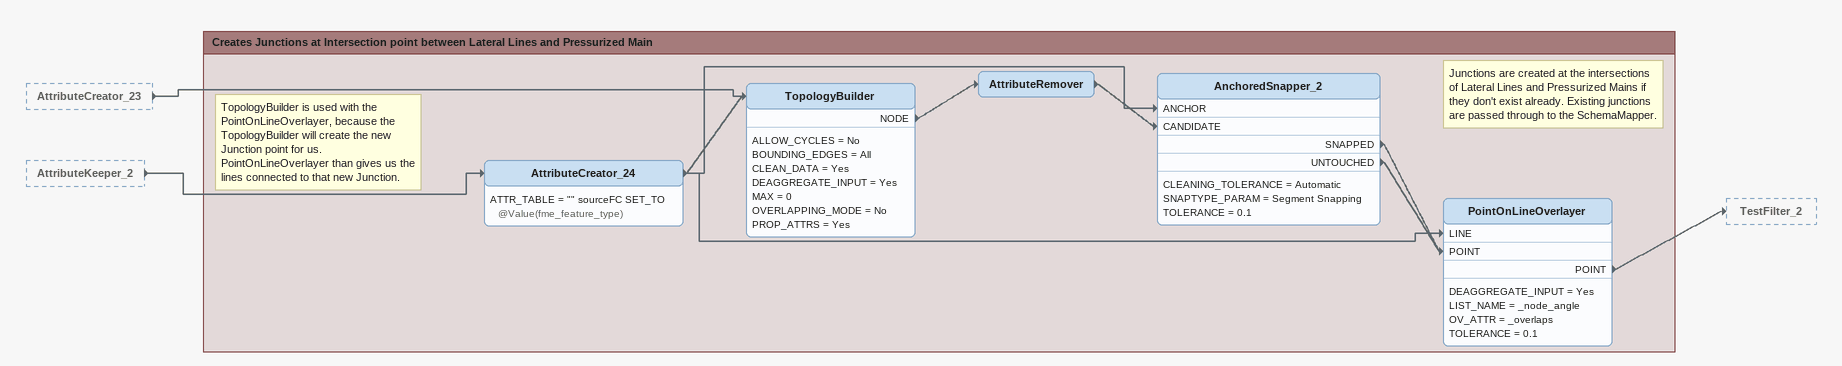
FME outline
AttributeCreator_23 [outside]
    -> TopologyBuilder
AttributeKeeper_2 [outside]
    -> AttributeCreator_24

Bookmark: Creates Junctions at Intersection point between Lateral Lines and Pressurized Main
AttributeCreator_24
    ATTR_TABLE = "" sourceFC SET_TO @Value(fme_feature_type)
    -> TopologyBuilder
    -> PointOnLineOverlayer [LINE]
    -> AnchoredSnapper_2 [ANCHOR]
Note: TopologyBuilder is used with the PointOnLineOverlayer, because the TopologyBuilder will create the new Junction point for us. PointOnLineOverlayer than gives us the lines connected to that new Junction.
TopologyBuilder
    ALLOW_CYCLES = No
    BOUNDING_EDGES = All
    CLEAN_DATA = Yes
    DEAGGREGATE_INPUT = Yes
    MAX = 0
    OVERLAPPING_MODE = No
    PROP_ATTRS = Yes
    NODE -> AttributeRemover
AttributeRemover
    -> AnchoredSnapper_2 [CANDIDATE]
Note: Junctions are created at the intersections of Lateral Lines and Pressurized Mains if they don't exist already. Existing junctions are passed through to the SchemaMapper.
AnchoredSnapper_2
    CLEANING_TOLERANCE = Automatic
    SNAPTYPE_PARAM = Segment Snapping
    TOLERANCE = 0.1
    SNAPPED -> PointOnLineOverlayer [POINT]
    UNTOUCHED -> PointOnLineOverlayer [POINT]
PointOnLineOverlayer
    DEAGGREGATE_INPUT = Yes
    LIST_NAME = _node_angle
    OV_ATTR = _overlaps
    TOLERANCE = 0.1
    POINT -> TestFilter_2
